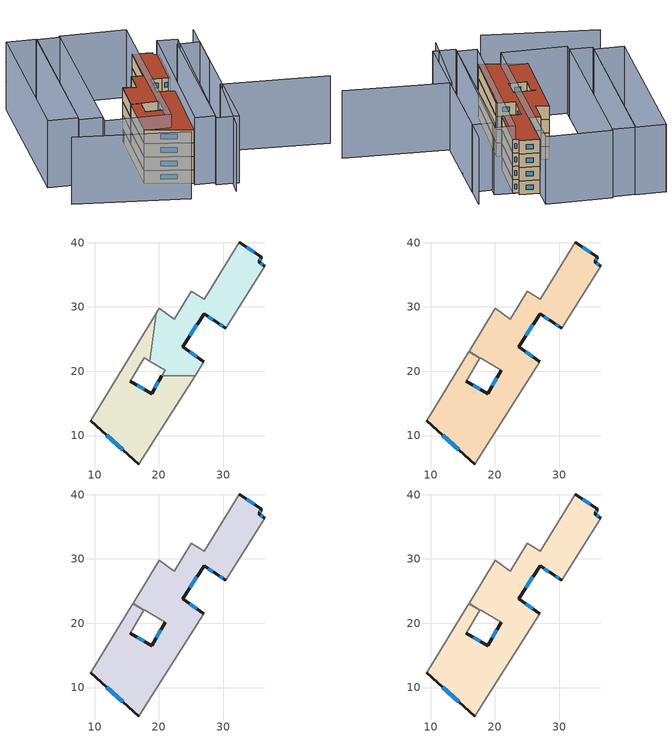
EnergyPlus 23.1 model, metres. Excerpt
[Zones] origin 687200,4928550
2955b0af23d31342_F0_dwelling_0
 floor ground (EU_floor_Construction): 36.01,37.75 35.52,37.05 36.51,36.37 30.41,26.71 29.03,27.58 27.04,28.91 23.69,23.79 27.02,21.49 25.63,19.3 20.48,19.3 20.98,20.17 18.58,21.58 19.57,28.99 20.07,29.82 22.36,28.08 25.01,32.47 27.05,31.2 32.52,40.11 z0
 wall outside (EU_wall_Construction): 27.02,21.49 23.69,23.79 27.04,28.91 29.03,27.58 30.41,26.71 / 36.51,36.37 35.52,37.05 36.01,37.75 32.52,40.11 z0:3
 wall adiabatic (EU_wall_Construction): 30.41,26.71 36.51,36.37 / 25.63,19.3 27.02,21.49 / 32.52,40.11 27.05,31.2 25.01,32.47 22.36,28.08 20.07,29.82 19.57,28.99 18.58,21.58 20.98,20.17 20.48,19.3 z0:3
 wall to 2955b0af23d31342_F0_dwelling_1 (EU_wall_Construction): 20.48,19.3 25.63,19.3 z0:3
 window (EU_Window_Construction): 29.49,27.3 29.95,27 / 27.7,28.47 28.37,28.02 / 24.81,25.49 25.92,27.2 / 25.91,22.25 24.8,23.02 / 34.85,38.54 33.68,39.32 / 35.68,37.29 35.85,37.52 / 36.18,36.6 35.85,36.83 z1:2
2955b0af23d31342_F0_dwelling_1
 floor ground (EU_floor_Construction): 19.57,28.99 18.58,21.58 17.72,22.08 15.56,18.45 18.86,16.53 20.48,19.3 25.63,19.3 16.87,5.57 9.37,12.26 z0
 wall outside (EU_wall_Construction): 20.48,19.3 18.86,16.53 15.56,18.45 / 9.37,12.26 16.87,5.57 z0:3
 wall adiabatic (EU_wall_Construction): 15.56,18.45 17.72,22.08 18.58,21.58 19.57,28.99 9.37,12.26 / 16.87,5.57 25.63,19.3 z0:3
 window (EU_Window_Construction): 17.76,17.16 16.66,17.81 / 19.94,18.38 19.4,17.45 / 11.87,10.03 14.37,7.8 z1:2
 roof outside (EU_roof_Construction): 17.68,22.01 17.7,22.05 15.98,23.1 15.96,23.06 z3
2955b0af23d31342_F1_dwelling_0
 floor to 2955b0af23d31342_F0_dwelling_0 (EU_floor_Construction): 36.01,37.75 35.52,37.05 36.51,36.37 30.41,26.71 29.03,27.58 27.04,28.91 23.69,23.79 27.02,21.49 25.63,19.3 20.48,19.3 20.98,20.17 18.58,21.58 19.57,28.99 20.07,29.82 22.36,28.08 25.01,32.47 27.05,31.2 32.52,40.11 z3
 floor to 2955b0af23d31342_F0_dwelling_1 (EU_floor_Construction): 19.57,28.99 18.58,21.58 17.72,22.08 17.7,22.05 15.98,23.1 z3; 25.63,19.3 16.87,5.57 9.37,12.26 15.96,23.06 17.68,22.01 15.56,18.45 18.86,16.53 20.48,19.3 z3
 wall outside (EU_wall_Construction): 27.02,21.49 23.69,23.79 27.04,28.91 29.03,27.58 30.41,26.71 / 9.37,12.26 16.87,5.57 / 20.98,20.17 18.86,16.53 15.56,18.45 / 36.51,36.37 35.52,37.05 36.01,37.75 32.52,40.11 z3:6
 wall adiabatic (EU_wall_Construction): 30.41,26.71 36.51,36.37 / 16.87,5.57 27.02,21.49 / 15.95,23.06 9.37,12.26 / 15.95,23.06 17.68,22.01 / 15.56,18.45 17.68,22.01 / 32.52,40.11 27.05,31.2 25.01,32.47 22.36,28.08 20.07,29.82 15.98,23.1 17.7,22.05 17.72,22.08 20.98,20.17 z3:6
 window (EU_Window_Construction): 29.49,27.3 29.95,27 / 27.7,28.47 28.37,28.02 / 24.81,25.49 25.92,27.2 / 25.91,22.25 24.8,23.02 / 11.87,10.03 14.37,7.8 / 17.76,17.16 16.66,17.81 / 20.27,18.95 19.57,17.74 / 34.85,38.54 33.68,39.32 / 35.68,37.29 35.85,37.52 / 36.18,36.6 35.85,36.83 z4:5
2955b0af23d31342_F2_dwelling_0
 floor to 2955b0af23d31342_F1_dwelling_0 (EU_floor_Construction): 36.01,37.75 35.52,37.05 36.51,36.37 30.41,26.71 29.03,27.58 27.04,28.91 23.69,23.79 27.02,21.49 16.87,5.57 9.37,12.26 15.95,23.06 17.68,22.01 15.56,18.45 18.86,16.53 20.98,20.17 17.72,22.08 17.7,22.05 15.98,23.1 20.07,29.82 22.36,28.08 25.01,32.47 27.05,31.2 32.52,40.11 z6
 wall outside (EU_wall_Construction): 27.02,21.49 23.69,23.79 27.04,28.91 29.03,27.58 30.41,26.71 / 9.37,12.26 16.87,5.57 / 20.98,20.17 18.86,16.53 15.56,18.45 / 36.51,36.37 35.52,37.05 36.01,37.75 32.52,40.11 z6:9
 wall adiabatic (EU_wall_Construction): 30.41,26.71 36.51,36.37 / 16.87,5.57 27.02,21.49 / 15.95,23.06 9.37,12.26 / 15.95,23.06 17.68,22.01 / 15.56,18.45 17.68,22.01 / 32.52,40.11 27.05,31.2 25.01,32.47 22.36,28.08 20.07,29.82 15.98,23.1 17.7,22.05 17.72,22.08 20.98,20.17 z6:9
 window (EU_Window_Construction): 29.49,27.3 29.95,27 / 27.7,28.47 28.37,28.02 / 24.81,25.49 25.92,27.2 / 25.91,22.25 24.8,23.02 / 11.87,10.03 14.37,7.8 / 17.76,17.16 16.66,17.81 / 20.27,18.95 19.57,17.74 / 34.85,38.54 33.68,39.32 / 35.68,37.29 35.85,37.52 / 36.18,36.6 35.85,36.83 z7:8
2955b0af23d31342_F3_dwelling_0
 floor to 2955b0af23d31342_F2_dwelling_0 (EU_floor_Construction): 36.01,37.75 35.52,37.05 36.51,36.37 30.41,26.71 29.03,27.58 27.04,28.91 23.69,23.79 27.02,21.49 16.87,5.57 9.37,12.26 15.95,23.06 17.68,22.01 15.56,18.45 18.86,16.53 20.98,20.17 17.72,22.08 17.7,22.05 15.98,23.1 20.07,29.82 22.36,28.08 25.01,32.47 27.05,31.2 32.52,40.11 z9
 wall outside (EU_wall_Construction): 27.02,21.49 23.69,23.79 27.04,28.91 29.03,27.58 30.41,26.71 / 9.37,12.26 16.87,5.57 / 20.98,20.17 18.86,16.53 15.56,18.45 / 36.51,36.37 35.52,37.05 36.01,37.75 32.52,40.11 z9:12
 wall adiabatic (EU_wall_Construction): 30.41,26.71 36.51,36.37 / 16.87,5.57 27.02,21.49 / 15.95,23.06 9.37,12.26 / 15.95,23.06 17.68,22.01 / 15.56,18.45 17.68,22.01 / 32.52,40.11 27.05,31.2 25.01,32.47 22.36,28.08 20.07,29.82 15.98,23.1 17.7,22.05 17.72,22.08 20.98,20.17 z9:12
 window (EU_Window_Construction): 29.49,27.3 29.95,27 / 27.7,28.47 28.37,28.02 / 24.81,25.49 25.92,27.2 / 25.91,22.25 24.8,23.02 / 11.87,10.03 14.37,7.8 / 17.76,17.16 16.66,17.81 / 20.27,18.95 19.57,17.74 / 34.85,38.54 33.68,39.32 / 35.68,37.29 35.85,37.52 / 36.18,36.6 35.85,36.83 z10:11
 roof outside (EU_roof_Construction): 27.02,21.49 23.69,23.79 27.04,28.91 29.03,27.58 30.41,26.71 36.51,36.37 35.52,37.05 36.01,37.75 32.52,40.11 27.05,31.2 25.01,32.47 22.36,28.08 20.07,29.82 15.98,23.1 17.7,22.05 17.72,22.08 20.98,20.17 18.86,16.53 15.56,18.45 17.68,22.01 15.95,23.06 9.37,12.26 16.87,5.57 z12
shading: -7.89,15.42 11.44,0.65 / 20.5,-3.07 31.24,12.95 / 31.24,12.95 49.99,0.39 / 37.51,22.75 45.1,35.32 / 19.66,1.86 38.02,32.68 / 38.02,32.68 42.06,30.27 / 42.06,30.27 23.69,-0.54 / 23.69,-0.54 19.66,1.86 / 39.76,34.36 20.13,2.66 / 20.13,2.66 16.47,4.92 / 16.47,4.92 36.1,36.62 / 36.1,36.62 39.76,34.36 / 2.32,16.45 23.29,51.74 / 23.29,51.74 35.22,44.65 / 35.22,44.65 14.25,9.36 / 14.25,9.36 2.32,16.45 / 23.06,51.35 3.13,17.82 / 3.13,17.82 -1.05,20.3 / -1.05,20.3 18.88,53.83 / 18.88,53.83 23.06,51.35 / 18.99,53.87 -0.56,21.12 / -0.56,21.12 -6.03,24.38 / -6.03,24.38 13.52,57.13 / 13.52,57.13 18.99,53.87 z0:15
[Building]
EU S2 Campaign: North Axis=0; Terrain=City; Solar Distribution=FullExterior
[Site:Location]
Bologna: Latitude=44.5; Longitude=11.25; Time Zone=1; Elevation=37
[SizingPeriod:WeatherFileDays]
AnnualSizingPeriod: Begin Month=1; Begin Day of Month=1; End Month=12; End Day of Month=31; Day of Week for Start Day=Monday; Use Weather File Daylight Saving Period=No; Use Weather File Rain and Snow Indicators=No
[MATERIAL]
EU_InternalMass_Material: Roughness=MediumRough; Thickness=0.1; Conductivity=1; Density=1800; Specific Heat=900; Thermal Absorptance=0.9; Solar Absorptance=0.7; Visible Absorptance=0.7
[MATERIAL:NOMASS] Roughness=MediumRough; Thermal Absorptance=0.9; Solar Absorptance=0.7; Visible Absorptance=0.7
Name | Thermal Resistance
EU_wall_NoMass | 0.937881
EU_roof_NoMass | 0.548572
EU_floor_NoMass | 0.71348
[WINDOWMATERIAL:SIMPLEGLAZINGSYSTEM]
EU_Window_SimpleGlazing: UFactor=4.25633; Solar Heat Gain Coefficient=0.85; Visible Transmittance=0.85
[CONSTRUCTION]
EU_wall_Construction: EU_wall_NoMass
EU_roof_Construction: EU_roof_NoMass
EU_floor_Construction: EU_floor_NoMass
EU_InternalMass_Construction: EU_InternalMass_Material
EU_Window_Construction: EU_Window_SimpleGlazing
[ZONE] Type=1; Multiplier=1; Ceiling Height=autocalculate; Floor Area=autocalculate; Part of Total Floor Area=Yes
Name | Volume
2955b0af23d31342_F0_dwelling_0 | 399.451
2955b0af23d31342_F1_dwelling_0 | 798.601
2955b0af23d31342_F2_dwelling_0; 2955b0af23d31342_F3_dwelling_0 | 798.621
2955b0af23d31342_F0_dwelling_1 | 399.463
[INTERNALMASS] Construction=EU_InternalMass_Construction
Name | Zone or ZoneList | Surface Area
2955b0af23d31342_F0_dwelling_0_EU_InternalMass | 2955b0af23d31342_F0_dwelling_0 | 133.15
2955b0af23d31342_F0_dwelling_1_EU_InternalMass | 2955b0af23d31342_F0_dwelling_1 | 133.154
2955b0af23d31342_F1_dwelling_0_EU_InternalMass | 2955b0af23d31342_F1_dwelling_0 | 266.206
2955b0af23d31342_F2_dwelling_0_EU_InternalMass | 2955b0af23d31342_F2_dwelling_0 | 266.206
2955b0af23d31342_F3_dwelling_0_EU_InternalMass | 2955b0af23d31342_F3_dwelling_0 | 266.206
[OTHEREQUIPMENT] Fuel Type=Electricity; Design Level Calculation Method=Watts/Area; Power per Zone Floor Area=1; Fraction Latent=0; Fraction Radiant=0; Fraction Lost=0; Carbon Dioxide Generation Rate=0; EndUse Subcategory=EU_Step8_InternalGains
Name | Zone or ZoneList or Space or SpaceList | Schedule
EU_Step8_InternalGain_2955b0af23d31342_F0_dwelling_0_f000 | 2955b0af23d31342_F0_dwelling_0 | EU_Step8_GainSchedule_2955b0af23d31342_F0_dwelling_0_f000
EU_Step8_InternalGain_2955b0af23d31342_F0_dwelling_1_f000 | 2955b0af23d31342_F0_dwelling_1 | EU_Step8_GainSchedule_2955b0af23d31342_F0_dwelling_1_f000
EU_Step8_InternalGain_2955b0af23d31342_F1_dwelling_0_f000 | 2955b0af23d31342_F1_dwelling_0 | EU_Step8_GainSchedule_2955b0af23d31342_F1_dwelling_0_f000
EU_Step8_InternalGain_2955b0af23d31342_F2_dwelling_0_f000 | 2955b0af23d31342_F2_dwelling_0 | EU_Step8_GainSchedule_2955b0af23d31342_F2_dwelling_0_f000
EU_Step8_InternalGain_2955b0af23d31342_F3_dwelling_0_f000 | 2955b0af23d31342_F3_dwelling_0 | EU_Step8_GainSchedule_2955b0af23d31342_F3_dwelling_0_f000
[ZONEVENTILATION:DESIGNFLOWRATE] Schedule=EU_AlwaysOn; Design Flow Rate Calculation Method=AirChanges/Hour; Air Changes per Hour=0.687892; Ventilation Type=Natural; Fan Pressure Rise=0; Fan Total Efficiency=1; Constant Term Coefficient=1; Temperature Term Coefficient=0; Velocity Term Coefficient=0; Velocity Squared Term Coefficient=0; Minimum Indoor Temperature=-100; Maximum Indoor Temperature=100; Delta Temperature=-100; Minimum Outdoor Temperature=-100; Maximum Outdoor Temperature=100; Maximum Wind Speed=40
Name | Zone or ZoneList or Space or SpaceList
EU_ConstantAir_2955b0af23d31342_F0_dwelling_0 | 2955b0af23d31342_F0_dwelling_0
EU_ConstantAir_2955b0af23d31342_F0_dwelling_1 | 2955b0af23d31342_F0_dwelling_1
EU_ConstantAir_2955b0af23d31342_F1_dwelling_0 | 2955b0af23d31342_F1_dwelling_0
EU_ConstantAir_2955b0af23d31342_F2_dwelling_0 | 2955b0af23d31342_F2_dwelling_0
EU_ConstantAir_2955b0af23d31342_F3_dwelling_0 | 2955b0af23d31342_F3_dwelling_0
[HVACTEMPLATE:THERMOSTAT] Constant Heating Setpoint=20; Constant Cooling Setpoint=50
EU_HeatOnly_2955b0af23d31342_F0_dwelling_0; EU_HeatOnly_2955b0af23d31342_F0_dwelling_1; EU_HeatOnly_2955b0af23d31342_F1_dwelling_0; EU_HeatOnly_2955b0af23d31342_F2_dwelling_0; EU_HeatOnly_2955b0af23d31342_F3_dwelling_0
[HVACTEMPLATE:ZONE:IDEALLOADSAIRSYSTEM] System Availability Schedule=EU_AlwaysOn; Maximum Heating Supply Air Temperature=50; Minimum Cooling Supply Air Temperature=13; Maximum Heating Supply Air Humidity Ratio=0.0156; Minimum Cooling Supply Air Humidity Ratio=0.0077; Heating Limit=NoLimit; Cooling Limit=NoLimit; Heating Availability Schedule=EU_AlwaysOn; Cooling Availability Schedule=EU_CoolingOff; Dehumidification Control Type=ConstantSensibleHeatRatio; Cooling Sensible Heat Ratio=0.7; Dehumidification Setpoint=60; Humidification Control Type=None; Humidification Setpoint=30; Outdoor Air Method=None; Outdoor Air Flow Rate per Person=0.00944; Outdoor Air Flow Rate per Zone Floor Area=0; Outdoor Air Flow Rate per Zone=0; Demand Controlled Ventilation Type=None; Outdoor Air Economizer Type=NoEconomizer; Heat Recovery Type=None; Sensible Heat Recovery Effectiveness=0.7; Latent Heat Recovery Effectiveness=0.65
Name | Template Thermostat
2955b0af23d31342_F0_dwelling_0 | EU_HeatOnly_2955b0af23d31342_F0_dwelling_0
2955b0af23d31342_F0_dwelling_1 | EU_HeatOnly_2955b0af23d31342_F0_dwelling_1
2955b0af23d31342_F1_dwelling_0 | EU_HeatOnly_2955b0af23d31342_F1_dwelling_0
2955b0af23d31342_F2_dwelling_0 | EU_HeatOnly_2955b0af23d31342_F2_dwelling_0
2955b0af23d31342_F3_dwelling_0 | EU_HeatOnly_2955b0af23d31342_F3_dwelling_0
[SIZING:ZONE] Zone Cooling Design Supply Air Temperature Input Method=SupplyAirTemperature; Zone Cooling Design Supply Air Temperature=13; Zone Heating Design Supply Air Temperature Input Method=SupplyAirTemperature; Zone Heating Design Supply Air Temperature=50; Zone Cooling Design Supply Air Humidity Ratio=0.008; Zone Heating Design Supply Air Humidity Ratio=0.008; Cooling Design Air Flow Method=DesignDay; Cooling Design Air Flow Rate=0; Cooling Minimum Air Flow per Zone Floor Area=0.000762; Cooling Minimum Air Flow=0; Cooling Minimum Air Flow Fraction=0.2; Heating Design Air Flow Method=DesignDay; Heating Design Air Flow Rate=0; Heating Maximum Air Flow per Zone Floor Area=0.002032; Heating Maximum Air Flow=0.141576; Heating Maximum Air Flow Fraction=0.3; Account for Dedicated Outdoor Air System=No; Dedicated Outdoor Air System Control Strategy=NeutralSupplyAir; Dedicated Outdoor Air Low Setpoint Temperature for Design=autosize; Dedicated Outdoor Air High Setpoint Temperature for Design=autosize; Zone Load Sizing Method=Sensible Load Only No Latent Load; Zone Latent Cooling Design Supply Air Humidity Ratio Input Method=HumidityRatioDifference; Zone Cooling Design Supply Air Humidity Ratio Difference=0.005; Zone Latent Heating Design Supply Air Humidity Ratio Input Method=HumidityRatioDifference; Zone Humidification Design Supply Air Humidity Ratio Difference=0.005
2955b0af23d31342_F0_dwelling_0; 2955b0af23d31342_F0_dwelling_1; 2955b0af23d31342_F1_dwelling_0; 2955b0af23d31342_F2_dwelling_0; 2955b0af23d31342_F3_dwelling_0
[SCHEDULE:CONSTANT]
Name | Hourly Value
EU_AlwaysOn | 1
EU_CoolingOff | 0
[SCHEDULE:FILE] Column Number=1; Rows to Skip at Top=0; Number of Hours of Data=8760; Column Separator=Comma; Interpolate to Timestep=No; Minutes per Item=60; Adjust Schedule for Daylight Savings=Yes
Name | File
EU_Step8_GainSchedule_2955b0af23d31342_F0_dwelling_0_f000 | ../../schedules/2955b0af23d31342/2955b0af23d31342_F0_dwelling_0_f000_gain.csv
EU_Step8_GainSchedule_2955b0af23d31342_F0_dwelling_1_f000 | ../../schedules/2955b0af23d31342/2955b0af23d31342_F0_dwelling_1_f000_gain.csv
EU_Step8_GainSchedule_2955b0af23d31342_F1_dwelling_0_f000 | ../../schedules/2955b0af23d31342/2955b0af23d31342_F1_dwelling_0_f000_gain.csv
EU_Step8_GainSchedule_2955b0af23d31342_F2_dwelling_0_f000 | ../../schedules/2955b0af23d31342/2955b0af23d31342_F2_dwelling_0_f000_gain.csv
EU_Step8_GainSchedule_2955b0af23d31342_F3_dwelling_0_f000 | ../../schedules/2955b0af23d31342/2955b0af23d31342_F3_dwelling_0_f000_gain.csv
